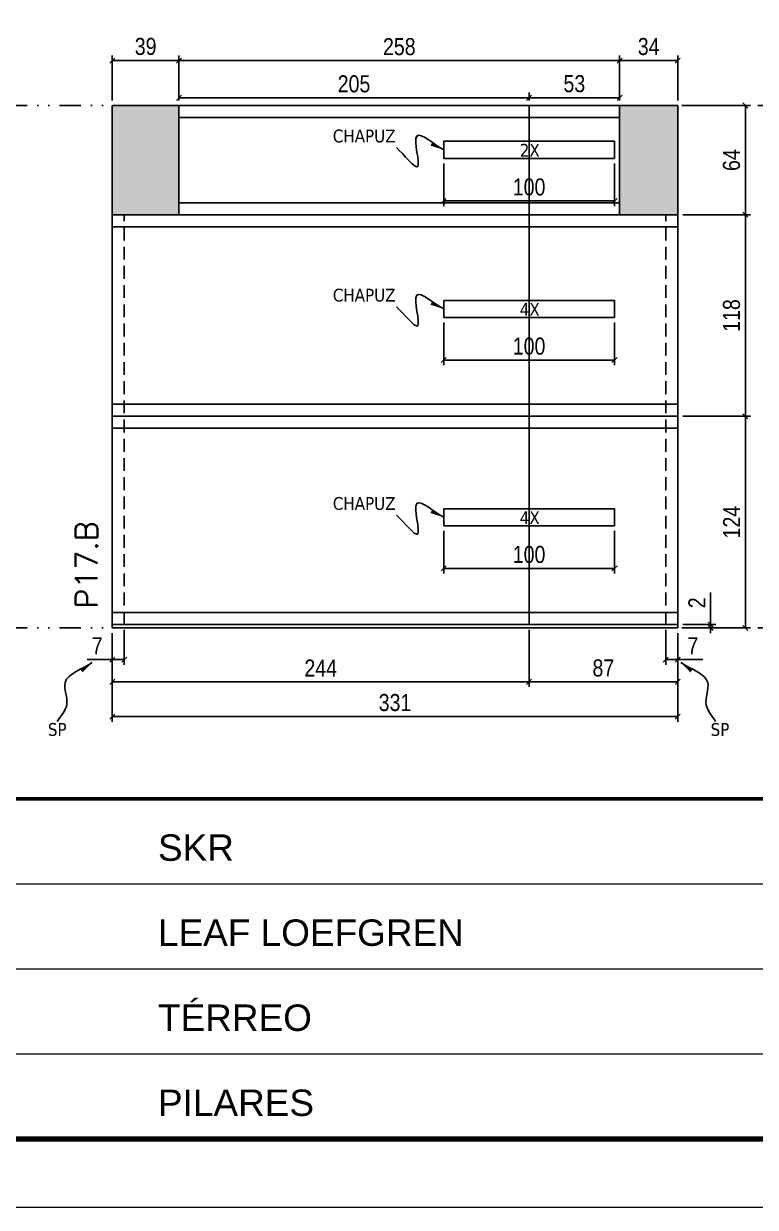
# Model space of a CAD drawing. Extents: x 14400 to 27878, y -21631 to 6985.
# Drawn here: x 19802 to 20230, y 192 to 885 of the extents above; entities that cross this region are included whole.
import ezdxf

# ---------------------------------------------------------------- set-up
doc = ezdxf.new("R2010")
doc.units = 0
for name, pattern in [('CONTINUO', [0]), ('DASHED', [0.75, 0.5, -0.25]), ('DIVIDE2', [0.625, 0.25, -0.125, 0, -0.125, 0, -0.125]), ('HIDDEN', [0.375, 0.25, -0.125])]:
    doc.linetypes.add(name, pattern=pattern)
for name, color, linetype in [('COTA', 241, 'Continuous'), ('Nível', 160, 'Continuous'), ('Painéis', 200, 'Continuous'), ('SARR_2.2x10', 60, 'Continuous'), ('SARR_2.2x7', 40, 'Continuous'), ('Sarrafo de Pressão', 42, 'HIDDEN'), ('texto', 7, 'Continuous')]:
    doc.layers.add(name, color=color, linetype=linetype)
for name, color, linetype, lineweight in [('Folhas', 255, 'Continuous', 9), ('SARRAFO DE PRESSAO', 251, 'DASHED', 9), ('Texto Seção', 7, 'Continuous', 15)]:
    doc.layers.add(name, color=color, linetype=linetype, lineweight=lineweight)
doc.styles.add('ARIAL', font='arial.ttf')
doc.styles.add('COTA TECNICA', font='techl___.ttf', dxfattribs={"height": 10})
doc.styles.add('COTA TECNICA-50', font='techl___.ttf', dxfattribs={"height": 10})
doc.styles.add('REGUA-120', font='ROMANS.shx', dxfattribs={"height": 15})
doc.styles.get("Standard").update_dxf_attribs({"font": 'arial.ttf'})
doc.dimstyles.new('COTA PAINEL-50', dxfattribs={"dimtxt": 10, "dimasz": 3, "dimexe": 3, "dimexo": 3, "dimgap": 3, "dimtad": 1, "dimdec": 1, "dimzin": 12, "dimdsep": 46, "dimtxsty": 'COTA TECNICA-50', "dimblk1": 'OBLIQUE', "dimblk2": 'OBLIQUE', "dimsah": 1, "dimcen": 0.9, "dimclrd": 4, "dimclre": 4, "dimclrt": 240, "dimadec": 1, "dimazin": 3, "dimtfac": 1, "dimtdec": 1, "dimtmove": 0, "dimatfit": 3, "dimfxl": 1, "dimtolj": 1, "dimtzin": 12, "dimarcsym": 0})
doc.dimstyles.new('PAINEL', dxfattribs={"dimtxt": 10, "dimasz": 3, "dimexe": 3, "dimexo": 3, "dimgap": 3, "dimtad": 1, "dimdec": 1, "dimzin": 12, "dimdsep": 46, "dimtxsty": 'COTA TECNICA', "dimblk1": 'OBLIQUE', "dimblk2": 'OBLIQUE', "dimsah": 1, "dimcen": 0.9, "dimclrd": 4, "dimclre": 4, "dimclrt": 240, "dimadec": 1, "dimazin": 3, "dimtfac": 1, "dimtdec": 1, "dimtmove": 0, "dimatfit": 3, "dimfxl": 1, "dimtolj": 1, "dimtzin": 12, "dimarcsym": 0})
doc.dimstyles.get("Standard").update_dxf_attribs({"dimtxt": 0.18, "dimasz": 0.18, "dimexe": 0.18, "dimexo": 0.0625, "dimgap": 0.09, "dimtad": 0, "dimtih": 1, "dimtoh": 1, "dimdec": 4, "dimzin": 0, "dimdsep": 46, "dimtxsty": 'Standard', "dimcen": 0.09, "dimadec": 0, "dimazin": 0, "dimtfac": 1, "dimtdec": 4, "dimtofl": 0, "dimtmove": 0, "dimatfit": 3, "dimfxl": 1, "dimtolj": 1, "dimtzin": 0, "dimarcsym": 0})

# ---------------------------------------------------------------- blocks, each defined once
blk = doc.blocks.new('9999999999')
at = {"color": 30, "linetype": 'CONTINUO'}
for p, q in [((98564.56, 34379.64), (99583.98, 34379.64)), ((98564.56, 34329.83), (99487.98, 34329.83)), ((98564.56, 34280.02), (99487.98, 34280.02))]:
    blk.add_line(p, q, dxfattribs=at)
at = {"color": 30, "linetype": 'CONTINUO', "const_width": 2}
blk.add_lwpolyline([(99583.98, 34230.21), (99583.98, 34414.45, 0.414214), (99568.98, 34429.45), (98228.98, 34429.45, 0.414214), (98213.98, 34414.45), (98213.98, 34245.21, 0.414214), (98228.98, 34230.21), (99583.98, 34230.21)], format="xyb", dxfattribs=at)
at = {"layer": 'Folhas'}
blk.add_lwpolyline([(98138.98, 34190.21), (99623.98, 34190.21), (99623.98, 35240.21), (98138.98, 35240.21)], close=True, dxfattribs=at)
at = {"layer": 'Folhas', "color": 30, "const_width": 3}
blk.add_lwpolyline([(98213.98, 34230.21), (99583.98, 34230.21), (99583.98, 35200.21), (98213.98, 35200.21)], close=True, dxfattribs=at)
at = {"color": 7, "linetype": 'Continuous', "ltscale": 5, "style": 'ARIAL'}
for s, height, p in [('SKR', 15.483, (98837.68, 34393.13)), ('LEAF LOEFGREN', 15.4829, (98837.68, 34343.32)), ('TÉRREO', 15.483, (98837.68, 34293.51)), ('PILARES', 15.483, (98837.68, 34243.7))]:
    blk.add_text(s, height=height, dxfattribs=at).set_placement(p)
blk = doc.blocks.new('_Oblique')
at = {"color": 0, "linetype": 'ByBlock', "lineweight": -2}
blk.add_line((-0.5, -0.5), (0.5, 0.5), dxfattribs=at)
blk = doc.blocks.new('*D2078')
at = {"layer": 'COTA', "color": 4, "lineweight": -2, "transparency": 16777216}
for p, q in [((19853.94, 528.13), (19853.94, 509.62)), ((19860.94, 530.13), (19860.94, 509.62)), ((19853.94, 512.62), (19839.21, 512.62)), ((19860.94, 512.62), (19853.94, 512.62))]:
    blk.add_line(p, q, dxfattribs=at)
at = {"layer": 'Defpoints', "color": 0, "transparency": 16777216}
for p in [(19853.94, 531.13), (19860.94, 533.13), (19853.94, 512.62)]:
    blk.add_point(p, dxfattribs=at)
at = {"layer": 'COTA', "color": 4, "lineweight": -2, "transparency": 16777216, "xscale": 3, "yscale": 3, "zscale": 3, "rotation": 180}
blk.add_blockref('_Oblique', (19853.94, 512.62), dxfattribs=at)
at = {"layer": 'COTA', "color": 4, "lineweight": -2, "transparency": 16777216, "xscale": 3, "yscale": 3, "zscale": 3}
blk.add_blockref('_Oblique', (19860.94, 512.62), dxfattribs=at)
at = {"layer": 'COTA', "color": 240, "transparency": 16777216, "insert": (19845.08, 520.7), "char_height": 10, "attachment_point": 5, "style": 'COTA TECNICA-50'}
blk.add_mtext('\\A1;7', dxfattribs=at)
blk = doc.blocks.new('*D2079')
at = {"layer": 'COTA', "color": 4, "lineweight": -2, "transparency": 16777216}
for p, q in [((20177.94, 530.13), (20177.94, 509.62)), ((20184.94, 528.13), (20184.94, 509.62)), ((20177.94, 512.62), (20184.94, 512.62)), ((20184.94, 512.62), (20199.67, 512.62))]:
    blk.add_line(p, q, dxfattribs=at)
at = {"layer": 'Defpoints', "color": 0, "transparency": 16777216}
for p in [(20177.94, 533.13), (20184.94, 531.13), (20184.94, 512.62)]:
    blk.add_point(p, dxfattribs=at)
at = {"layer": 'COTA', "color": 4, "lineweight": -2, "transparency": 16777216, "xscale": 3, "yscale": 3, "zscale": 3, "rotation": 180}
blk.add_blockref('_Oblique', (20177.94, 512.62), dxfattribs=at)
at = {"layer": 'COTA', "color": 4, "lineweight": -2, "transparency": 16777216, "xscale": 3, "yscale": 3, "zscale": 3}
blk.add_blockref('_Oblique', (20184.94, 512.62), dxfattribs=at)
at = {"layer": 'COTA', "color": 240, "transparency": 16777216, "insert": (20193.81, 520.7), "char_height": 10, "attachment_point": 5, "style": 'COTA TECNICA-50'}
blk.add_mtext('\\A1;7', dxfattribs=at)
blk = doc.blocks.new('*D2080')
at = {"layer": 'COTA', "color": 4, "lineweight": -2, "transparency": 16777216}
for p, q in [((20204.2, 533.13), (20204.2, 551.94)), ((20187.94, 533.13), (20207.2, 533.13)), ((20187.94, 531.13), (20207.2, 531.13)), ((20204.2, 531.13), (20204.2, 533.13)), ((20204.2, 531.13), (20204.2, 528.13))]:
    blk.add_line(p, q, dxfattribs=at)
at = {"layer": 'Defpoints', "color": 0, "transparency": 16777216}
for p in [(20184.94, 533.13), (20184.94, 531.13), (20204.2, 531.13)]:
    blk.add_point(p, dxfattribs=at)
at = {"layer": 'COTA', "color": 4, "lineweight": -2, "transparency": 16777216, "xscale": 3, "yscale": 3, "zscale": 3}
for p, rotation in [((20204.2, 533.13), 270), ((20204.2, 531.13), 90)]:
    blk.add_blockref('_Oblique', p, dxfattribs=dict(at, rotation=rotation))
at = {"layer": 'COTA', "color": 240, "transparency": 16777216, "insert": (20196.2, 545.88), "char_height": 10, "attachment_point": 5, "rotation": 90, "style": 'COTA TECNICA-50'}
blk.add_mtext('\\A1;2', dxfattribs=at)
blk = doc.blocks.new('*D2081')
at = {"layer": 'COTA', "color": 4, "lineweight": -2, "transparency": 16777216}
for p, q in [((19853.94, 528.13), (19853.94, 496.58)), ((20097.94, 530.13), (20097.94, 496.58)), ((19853.94, 499.58), (20097.94, 499.58))]:
    blk.add_line(p, q, dxfattribs=at)
at = {"layer": 'Defpoints', "color": 0, "transparency": 16777216}
for p in [(19853.94, 531.13), (20097.94, 533.13), (20097.94, 499.58)]:
    blk.add_point(p, dxfattribs=at)
at = {"layer": 'COTA', "color": 4, "lineweight": -2, "transparency": 16777216, "xscale": 3, "yscale": 3, "zscale": 3, "rotation": 180}
blk.add_blockref('_Oblique', (19853.94, 499.58), dxfattribs=at)
at = {"layer": 'COTA', "color": 4, "lineweight": -2, "transparency": 16777216, "xscale": 3, "yscale": 3, "zscale": 3}
blk.add_blockref('_Oblique', (20097.94, 499.58), dxfattribs=at)
at = {"layer": 'COTA', "color": 240, "transparency": 16777216, "insert": (19975.94, 507.65), "char_height": 10, "attachment_point": 5, "style": 'COTA TECNICA-50'}
blk.add_mtext('\\A1;244', dxfattribs=at)
blk = doc.blocks.new('*D2082')
at = {"layer": 'COTA', "color": 4, "lineweight": -2, "transparency": 16777216}
for p, q in [((20097.94, 530.13), (20097.94, 496.58)), ((20184.94, 528.13), (20184.94, 496.58)), ((20097.94, 499.58), (20184.94, 499.58))]:
    blk.add_line(p, q, dxfattribs=at)
at = {"layer": 'Defpoints', "color": 0, "transparency": 16777216}
for p in [(20097.94, 533.13), (20184.94, 531.13), (20184.94, 499.58)]:
    blk.add_point(p, dxfattribs=at)
at = {"layer": 'COTA', "color": 4, "lineweight": -2, "transparency": 16777216, "xscale": 3, "yscale": 3, "zscale": 3, "rotation": 180}
blk.add_blockref('_Oblique', (20097.94, 499.58), dxfattribs=at)
at = {"layer": 'COTA', "color": 4, "lineweight": -2, "transparency": 16777216, "xscale": 3, "yscale": 3, "zscale": 3}
blk.add_blockref('_Oblique', (20184.94, 499.58), dxfattribs=at)
at = {"layer": 'COTA', "color": 240, "transparency": 16777216, "insert": (20141.44, 507.67), "char_height": 10, "attachment_point": 5, "style": 'COTA TECNICA-50'}
blk.add_mtext('\\A1;87', dxfattribs=at)
blk = doc.blocks.new('*D2083')
at = {"layer": 'COTA', "color": 4, "linetype": 'ByBlock', "lineweight": -2, "transparency": 16777216}
for p, q in [((20047.94, 587.98), (20047.94, 563.05)), ((20147.94, 587.98), (20147.94, 563.05)), ((20147.94, 566.05), (20047.94, 566.05))]:
    blk.add_line(p, q, dxfattribs=at)
at = {"layer": 'Defpoints', "color": 0, "linetype": 'ByBlock', "transparency": 16777216}
for p in [(20047.94, 590.98), (20147.94, 590.98), (20047.94, 566.05)]:
    blk.add_point(p, dxfattribs=at)
at = {"layer": 'COTA', "color": 4, "linetype": 'ByBlock', "lineweight": -2, "transparency": 16777216, "xscale": 3, "yscale": 3, "zscale": 3, "rotation": 180}
blk.add_blockref('_Oblique', (20047.94, 566.05), dxfattribs=at)
at = {"layer": 'COTA', "color": 4, "linetype": 'ByBlock', "lineweight": -2, "transparency": 16777216, "xscale": 3, "yscale": 3, "zscale": 3}
blk.add_blockref('_Oblique', (20147.94, 566.05), dxfattribs=at)
at = {"layer": 'COTA', "color": 240, "linetype": 'ByBlock', "transparency": 16777216, "insert": (20097.94, 574.15), "char_height": 10, "attachment_point": 5, "style": 'COTA TECNICA'}
blk.add_mtext('\\A1;100', dxfattribs=at)
blk = doc.blocks.new('*D2084')
at = {"layer": 'COTA', "color": 4, "lineweight": -2, "transparency": 16777216}
for p, q in [((20187.94, 655.13), (20227.58, 655.13)), ((20224.58, 531.13), (20224.58, 655.13)), ((20187.94, 531.13), (20227.58, 531.13))]:
    blk.add_line(p, q, dxfattribs=at)
at = {"layer": 'Defpoints', "color": 0, "transparency": 16777216}
for p in [(20184.94, 655.13), (20224.58, 655.13), (20184.94, 531.13)]:
    blk.add_point(p, dxfattribs=at)
at = {"layer": 'COTA', "color": 4, "lineweight": -2, "transparency": 16777216, "xscale": 3, "yscale": 3, "zscale": 3}
for p, rotation in [((20224.58, 655.13), 90), ((20224.58, 531.13), 270)]:
    blk.add_blockref('_Oblique', p, dxfattribs=dict(at, rotation=rotation))
at = {"layer": 'COTA', "color": 240, "transparency": 16777216, "insert": (20216.51, 593.13), "char_height": 10, "attachment_point": 5, "rotation": 90, "style": 'COTA TECNICA'}
blk.add_mtext('\\A1;124', dxfattribs=at)
blk = doc.blocks.new('*D2091')
at = {"layer": 'COTA', "color": 4, "lineweight": -2, "transparency": 16777216}
for p, q in [((19853.94, 528.13), (19853.94, 476.21)), ((20184.94, 528.13), (20184.94, 476.21)), ((19853.94, 479.21), (20184.94, 479.21))]:
    blk.add_line(p, q, dxfattribs=at)
at = {"layer": 'Defpoints', "color": 0, "transparency": 16777216}
for p in [(19853.94, 531.13), (20184.94, 531.13), (20184.94, 479.21)]:
    blk.add_point(p, dxfattribs=at)
at = {"layer": 'COTA', "color": 4, "lineweight": -2, "transparency": 16777216, "xscale": 3, "yscale": 3, "zscale": 3, "rotation": 180}
blk.add_blockref('_Oblique', (19853.94, 479.21), dxfattribs=at)
at = {"layer": 'COTA', "color": 4, "lineweight": -2, "transparency": 16777216, "xscale": 3, "yscale": 3, "zscale": 3}
blk.add_blockref('_Oblique', (20184.94, 479.21), dxfattribs=at)
at = {"layer": 'COTA', "color": 240, "transparency": 16777216, "insert": (20019.44, 487.42), "char_height": 10, "attachment_point": 5, "style": 'COTA TECNICA'}
blk.add_mtext('\\A1;331', dxfattribs=at)
blk = doc.blocks.new('*D2217')
at = {"layer": 'COTA', "color": 4, "lineweight": -2, "transparency": 16777216}
for p, q in [((20187.94, 773.13), (20227.58, 773.13)), ((20224.58, 655.13), (20224.58, 773.13)), ((20187.94, 655.13), (20227.58, 655.13))]:
    blk.add_line(p, q, dxfattribs=at)
at = {"layer": 'Defpoints', "color": 0, "transparency": 16777216}
for p in [(20184.94, 773.13), (20224.58, 773.13), (20184.94, 655.13)]:
    blk.add_point(p, dxfattribs=at)
at = {"layer": 'COTA', "color": 4, "lineweight": -2, "transparency": 16777216, "xscale": 3, "yscale": 3, "zscale": 3}
for p, rotation in [((20224.58, 773.13), 90), ((20224.58, 655.13), 270)]:
    blk.add_blockref('_Oblique', p, dxfattribs=dict(at, rotation=rotation))
at = {"layer": 'COTA', "color": 240, "transparency": 16777216, "insert": (20216.49, 714.13), "char_height": 10, "attachment_point": 5, "rotation": 90, "style": 'COTA TECNICA'}
blk.add_mtext('\\A1;118', dxfattribs=at)
blk = doc.blocks.new('*D2218')
at = {"layer": 'COTA', "color": 4, "lineweight": -2, "transparency": 16777216}
for p, q in [((19853.94, 840.13), (19853.94, 866.4)), ((19892.94, 863.4), (19853.94, 863.4)), ((19892.94, 840.13), (19892.94, 866.4))]:
    blk.add_line(p, q, dxfattribs=at)
at = {"layer": 'Defpoints', "color": 0, "transparency": 16777216}
for p in [(19853.94, 863.4), (19853.94, 837.13), (19892.94, 837.13)]:
    blk.add_point(p, dxfattribs=at)
at = {"layer": 'COTA', "color": 4, "lineweight": -2, "transparency": 16777216, "xscale": 3, "yscale": 3, "zscale": 3, "rotation": 180}
blk.add_blockref('_Oblique', (19853.94, 863.4), dxfattribs=at)
at = {"layer": 'COTA', "color": 4, "lineweight": -2, "transparency": 16777216, "xscale": 3, "yscale": 3, "zscale": 3}
blk.add_blockref('_Oblique', (19892.94, 863.4), dxfattribs=at)
at = {"layer": 'COTA', "color": 240, "transparency": 16777216, "insert": (19873.44, 871.65), "char_height": 10, "attachment_point": 5, "style": 'COTA TECNICA'}
blk.add_mtext('\\A1;39', dxfattribs=at)
blk = doc.blocks.new('*D2219')
at = {"layer": 'COTA', "color": 4, "lineweight": -2, "transparency": 16777216}
for p, q in [((19892.94, 840.13), (19892.94, 866.4)), ((20150.94, 863.4), (19892.94, 863.4)), ((20150.94, 840.13), (20150.94, 866.4))]:
    blk.add_line(p, q, dxfattribs=at)
at = {"layer": 'Defpoints', "color": 0, "transparency": 16777216}
for p in [(19892.94, 863.4), (19892.94, 837.13), (20150.94, 837.13)]:
    blk.add_point(p, dxfattribs=at)
at = {"layer": 'COTA', "color": 4, "lineweight": -2, "transparency": 16777216, "xscale": 3, "yscale": 3, "zscale": 3, "rotation": 180}
blk.add_blockref('_Oblique', (19892.94, 863.4), dxfattribs=at)
at = {"layer": 'COTA', "color": 4, "lineweight": -2, "transparency": 16777216, "xscale": 3, "yscale": 3, "zscale": 3}
blk.add_blockref('_Oblique', (20150.94, 863.4), dxfattribs=at)
at = {"layer": 'COTA', "color": 240, "transparency": 16777216, "insert": (20021.94, 871.53), "char_height": 10, "attachment_point": 5, "style": 'COTA TECNICA'}
blk.add_mtext('\\A1;258', dxfattribs=at)
blk = doc.blocks.new('*D2220')
at = {"layer": 'COTA', "color": 4, "lineweight": -2, "transparency": 16777216}
for p, q in [((20150.94, 840.13), (20150.94, 866.4)), ((20150.94, 863.4), (20184.94, 863.4)), ((20184.94, 840.13), (20184.94, 866.4))]:
    blk.add_line(p, q, dxfattribs=at)
at = {"layer": 'Defpoints', "color": 0, "transparency": 16777216}
for p in [(20184.94, 863.4), (20150.94, 837.13), (20184.94, 837.13)]:
    blk.add_point(p, dxfattribs=at)
at = {"layer": 'COTA', "color": 4, "lineweight": -2, "transparency": 16777216, "xscale": 3, "yscale": 3, "zscale": 3, "rotation": 180}
blk.add_blockref('_Oblique', (20150.94, 863.4), dxfattribs=at)
at = {"layer": 'COTA', "color": 4, "lineweight": -2, "transparency": 16777216, "xscale": 3, "yscale": 3, "zscale": 3}
blk.add_blockref('_Oblique', (20184.94, 863.4), dxfattribs=at)
at = {"layer": 'COTA', "color": 240, "transparency": 16777216, "insert": (20167.94, 871.62), "char_height": 10, "attachment_point": 5, "style": 'COTA TECNICA'}
blk.add_mtext('\\A1;34', dxfattribs=at)
blk = doc.blocks.new('*D2221')
at = {"layer": 'COTA', "color": 4, "lineweight": -2, "transparency": 16777216}
for p, q in [((19892.94, 840.13), (19892.94, 844.63)), ((19892.94, 841.63), (20097.94, 841.63)), ((20097.94, 840.13), (20097.94, 844.63))]:
    blk.add_line(p, q, dxfattribs=at)
at = {"layer": 'Defpoints', "color": 0, "transparency": 16777216}
for p in [(20097.94, 841.63), (19892.94, 837.13), (20097.94, 837.13)]:
    blk.add_point(p, dxfattribs=at)
at = {"layer": 'COTA', "color": 4, "lineweight": -2, "transparency": 16777216, "xscale": 3, "yscale": 3, "zscale": 3, "rotation": 180}
blk.add_blockref('_Oblique', (19892.94, 841.63), dxfattribs=at)
at = {"layer": 'COTA', "color": 4, "lineweight": -2, "transparency": 16777216, "xscale": 3, "yscale": 3, "zscale": 3}
blk.add_blockref('_Oblique', (20097.94, 841.63), dxfattribs=at)
at = {"layer": 'COTA', "color": 240, "transparency": 16777216, "insert": (19995.44, 849.74), "char_height": 10, "attachment_point": 5, "style": 'COTA TECNICA'}
blk.add_mtext('\\A1;205', dxfattribs=at)
blk = doc.blocks.new('*D2222')
at = {"layer": 'COTA', "color": 4, "lineweight": -2, "transparency": 16777216}
for p, q in [((20097.94, 840.13), (20097.94, 844.63)), ((20097.94, 841.63), (20150.94, 841.63)), ((20150.94, 840.13), (20150.94, 844.63))]:
    blk.add_line(p, q, dxfattribs=at)
at = {"layer": 'Defpoints', "color": 0, "transparency": 16777216}
for p in [(20150.94, 841.63), (20097.94, 837.13), (20150.94, 837.13)]:
    blk.add_point(p, dxfattribs=at)
at = {"layer": 'COTA', "color": 4, "lineweight": -2, "transparency": 16777216, "xscale": 3, "yscale": 3, "zscale": 3, "rotation": 180}
blk.add_blockref('_Oblique', (20097.94, 841.63), dxfattribs=at)
at = {"layer": 'COTA', "color": 4, "lineweight": -2, "transparency": 16777216, "xscale": 3, "yscale": 3, "zscale": 3}
blk.add_blockref('_Oblique', (20150.94, 841.63), dxfattribs=at)
at = {"layer": 'COTA', "color": 240, "transparency": 16777216, "insert": (20124.44, 849.85), "char_height": 10, "attachment_point": 5, "style": 'COTA TECNICA'}
blk.add_mtext('\\A1;53', dxfattribs=at)
blk = doc.blocks.new('*D2223')
at = {"layer": 'COTA', "color": 4, "lineweight": -2, "transparency": 16777216}
for p, q in [((20187.94, 837.13), (20227.58, 837.13)), ((20224.58, 773.13), (20224.58, 837.13)), ((20187.94, 773.13), (20227.58, 773.13))]:
    blk.add_line(p, q, dxfattribs=at)
at = {"layer": 'Defpoints', "color": 0, "transparency": 16777216}
for p in [(20184.94, 837.13), (20224.58, 837.13), (20184.94, 773.13)]:
    blk.add_point(p, dxfattribs=at)
at = {"layer": 'COTA', "color": 4, "lineweight": -2, "transparency": 16777216, "xscale": 3, "yscale": 3, "zscale": 3}
for p, rotation in [((20224.58, 837.13), 90), ((20224.58, 773.13), 270)]:
    blk.add_blockref('_Oblique', p, dxfattribs=dict(at, rotation=rotation))
at = {"layer": 'COTA', "color": 240, "transparency": 16777216, "insert": (20216.48, 805.13), "char_height": 10, "attachment_point": 5, "rotation": 90, "style": 'COTA TECNICA'}
blk.add_mtext('\\A1;64', dxfattribs=at)
blk = doc.blocks.new('*D2224')
at = {"layer": 'COTA', "color": 4, "linetype": 'ByBlock', "lineweight": -2, "transparency": 16777216}
for p, q in [((20047.94, 709.98), (20047.94, 685.05)), ((20147.94, 709.98), (20147.94, 685.05)), ((20147.94, 688.05), (20047.94, 688.05))]:
    blk.add_line(p, q, dxfattribs=at)
at = {"layer": 'Defpoints', "color": 0, "linetype": 'ByBlock', "transparency": 16777216}
for p in [(20047.94, 712.98), (20147.94, 712.98), (20047.94, 688.05)]:
    blk.add_point(p, dxfattribs=at)
at = {"layer": 'COTA', "color": 4, "linetype": 'ByBlock', "lineweight": -2, "transparency": 16777216, "xscale": 3, "yscale": 3, "zscale": 3, "rotation": 180}
blk.add_blockref('_Oblique', (20047.94, 688.05), dxfattribs=at)
at = {"layer": 'COTA', "color": 4, "linetype": 'ByBlock', "lineweight": -2, "transparency": 16777216, "xscale": 3, "yscale": 3, "zscale": 3}
blk.add_blockref('_Oblique', (20147.94, 688.05), dxfattribs=at)
at = {"layer": 'COTA', "color": 240, "linetype": 'ByBlock', "transparency": 16777216, "insert": (20097.94, 696.15), "char_height": 10, "attachment_point": 5, "style": 'COTA TECNICA'}
blk.add_mtext('\\A1;100', dxfattribs=at)
blk = doc.blocks.new('*D2225')
at = {"layer": 'COTA', "color": 4, "linetype": 'ByBlock', "lineweight": -2, "transparency": 16777216}
for p, q in [((20047.94, 803.17), (20047.94, 778.24)), ((20147.94, 803.17), (20147.94, 778.24)), ((20147.94, 781.24), (20047.94, 781.24))]:
    blk.add_line(p, q, dxfattribs=at)
at = {"layer": 'Defpoints', "color": 0, "linetype": 'ByBlock', "transparency": 16777216}
for p in [(20047.94, 806.17), (20147.94, 806.17), (20047.94, 781.24)]:
    blk.add_point(p, dxfattribs=at)
at = {"layer": 'COTA', "color": 4, "linetype": 'ByBlock', "lineweight": -2, "transparency": 16777216, "xscale": 3, "yscale": 3, "zscale": 3, "rotation": 180}
blk.add_blockref('_Oblique', (20047.94, 781.24), dxfattribs=at)
at = {"layer": 'COTA', "color": 4, "linetype": 'ByBlock', "lineweight": -2, "transparency": 16777216, "xscale": 3, "yscale": 3, "zscale": 3}
blk.add_blockref('_Oblique', (20147.94, 781.24), dxfattribs=at)
at = {"layer": 'COTA', "color": 240, "linetype": 'ByBlock', "transparency": 16777216, "insert": (20097.94, 789.34), "char_height": 10, "attachment_point": 5, "style": 'COTA TECNICA'}
blk.add_mtext('\\A1;100', dxfattribs=at)

msp = doc.modelspace()

# ---------------------------------------------------------------- hatches: boundary and pattern name
at = {"layer": 'COTA'}
h = msp.add_hatch(dxfattribs=at)
h.set_pattern_fill('AR-CONC', color=256, scale=0.03)
h.set_pattern_definition([(50, (0, 126), (5.4655401, -0.4781726), [0.5715, -6.2865]), (355, (0, 126), (-1.0573026, 5.7317054), [0.4572, -5.0292175]), (100.451445, (0.4555, 125.96), (4.4082374, 5.2535326), [0.4857003, -5.3427073]), (46.1842, (0, 127.524), (8.1323712, -1.2612698), [0.85725, -9.42975]), (96.635558, (0.678, 127.419), (7.122124, 7.4227837), [0.7285507, -8.0140682]), (351.18415, (0, 127.524), (7.122124, 7.4227837), [0.685799, -7.543792]), (21, (0.762, 127.143), (4.5484317, -3.0679559), [0.5715, -6.2865]), (326, (0.762, 127.143), (1.8540609, 5.525639), [0.4572, -5.0292]), (71.451445, (1.141, 126.8873), (6.4024926, 2.457683), [0.4857003, -5.3426981]), (37.5, (0, 126), (0.0926581, 2.53665117), [0, -4.96824, 0, -5.1054, 0, -5.04825]), (7.5, (0, 126), (2.00458988, 3.00541724), [0, -2.91084, 0, -4.85394, 0, -1.92405]), (327.5, (-1.6993, 126), (4.06771786, -0.17186232), [0, -1.905, 0, -5.9436, 0, -7.8867]), (317.5, (-2.4613, 126), (4.44387544, 0.7627947), [0, -2.4765, 0, -3.94716, 0, -5.6007])])
h.paths.add_polyline_path([(19892.94, 837.13), (19853.94, 837.13), (19853.94, 773.13), (19892.94, 773.13), (19892.94, 781.13)])
h.paths.add_polyline_path([(20184.94, 837.13), (20150.94, 837.13), (20150.94, 781.13), (20150.94, 773.13), (20184.94, 773.13)])

# ---------------------------------------------------------------- linework, layer by layer
for p, q in [((19853.94, 837.13), (19853.94, 773.13)), ((19892.94, 837.13), (19853.94, 837.13)), ((20184.94, 837.13), (20150.94, 837.13)), ((20184.94, 773.13), (20184.94, 837.13))]:
    msp.add_line(p, q, dxfattribs=at)
at = {"layer": 'Nível', "color": 4, "linetype": 'DIVIDE2', "ltscale": 50}
for p, q in [((19256.97, 837.13), (20626.97, 837.13)), ((19256.97, 531.13), (20626.97, 531.13))]:
    msp.add_line(p, q, dxfattribs=at)
at = {"layer": 'Painéis'}
for p, q in [((20097.94, 837.13), (20097.94, 533.13)), ((19892.94, 781.13), (19892.94, 773.13)), ((19853.94, 773.13), (19853.94, 533.13)), ((19853.94, 773.13), (19892.94, 773.13)), ((20150.94, 773.13), (20184.94, 773.13)), ((20184.94, 533.13), (20184.94, 773.13)), ((19853.94, 655.13), (20184.94, 655.13)), ((19853.94, 533.13), (20184.94, 533.13))]:
    msp.add_line(p, q, dxfattribs=at)
for points in [[(19892.94, 837.13), (20150.94, 837.13), (20150.94, 773.13), (19892.94, 773.13)], [(20184.94, 531.13), (19853.94, 531.13), (19853.94, 533.13), (20184.94, 533.13)]]:
    msp.add_lwpolyline(points, close=True, dxfattribs=at)
at = {"layer": 'SARR_2.2x10'}
for points in [[(20047.94, 816.17), (20147.94, 816.17), (20147.94, 806.17), (20047.94, 806.17)], [(20047.94, 722.98), (20147.94, 722.98), (20147.94, 712.98), (20047.94, 712.98)], [(20047.94, 600.98), (20147.94, 600.98), (20147.94, 590.98), (20047.94, 590.98)]]:
    msp.add_lwpolyline(points, close=True, dxfattribs=at)
at = {"layer": 'SARR_2.2x7'}
for p, q in [((19892.94, 830.13), (20150.94, 830.13)), ((19892.94, 780.13), (20150.94, 780.13)), ((19853.94, 766.13), (20097.94, 766.13)), ((20097.94, 766.13), (20184.94, 766.13)), ((19853.94, 662.13), (20097.94, 662.13)), ((20097.94, 662.13), (20184.94, 662.13)), ((19853.94, 648.13), (20097.94, 648.13)), ((20097.94, 648.13), (20184.94, 648.13)), ((19853.94, 540.13), (20097.94, 540.13)), ((20097.94, 540.13), (20184.94, 540.13))]:
    msp.add_line(p, q, dxfattribs=at)
at = {"layer": 'Sarrafo de Pressão', "ltscale": 30}
for p, q in [((19860.94, 533.13), (19860.94, 773.13)), ((20177.94, 533.13), (20177.94, 773.13))]:
    msp.add_line(p, q, dxfattribs=at)

# ---------------------------------------------------------------- block references
at = {"layer": 'SARRAFO DE PRESSAO', "color": 6, "linetype": 'ByBlock'}
msp.add_blockref('9999999999', (-78957.01, -33998.35), dxfattribs=at)

# ---------------------------------------------------------------- texts
at = {"layer": 'texto', "color": 0, "char_height": 7.5, "attachment_point": 5}
for s, insert in [('{\\fTahoma|b0|i0|c0|p34;\\C4;CHAPUZ}', (20001.39, 819.18)), ('{\\fTahoma|b0|i0|c0|p34;\\C4;2X}', (20098.33, 810.88)), ('{\\fTahoma|b0|i0|c0|p34;\\C4;CHAPUZ}', (20001.39, 725.99)), ('{\\fTahoma|b0|i0|c0|p34;\\C4;4X}', (20098.33, 717.69)), ('{\\fTahoma|b0|i0|c0|p34;\\C4;CHAPUZ}', (20001.39, 603.99)), ('{\\fTahoma|b0|i0|c0|p34;\\C4;4X}', (20098.33, 595.69)), ('{\\fTahoma|b0|i0|c0|p34;\\C4;SP}', (19821.69, 471.64)), ('{\\fTahoma|b0|i0|c0|p34;\\C4;SP}', (20209.72, 471.64))]:
    msp.add_mtext(s, dxfattribs=dict(at, insert=insert))
at = {"layer": 'Texto Seção', "insert": (19845.32, 542.39), "char_height": 13, "width": 285.3299, "attachment_point": 7, "rotation": 90, "style": 'REGUA-120'}
msp.add_mtext('P17.B', dxfattribs=at)

# ---------------------------------------------------------------- dimensions: what is measured, and where the dimension line sits
at = {"layer": 'COTA'}
for base, p1, p2, dimstyle, picture, middle in [((19853.94, 863.4), (19892.94, 837.13), (19853.94, 837.13), 'PAINEL', '*D2218', (19873.44, 871.65)), ((19892.94, 863.4), (20150.94, 837.13), (19892.94, 837.13), 'PAINEL', '*D2219', (20021.94, 871.53)), ((20184.94, 863.4), (20150.94, 837.13), (20184.94, 837.13), 'PAINEL', '*D2220', (20167.94, 871.62)), ((20097.94, 841.63), (19892.94, 837.13), (20097.94, 837.13), 'PAINEL', '*D2221', (19995.44, 849.74)), ((20097.94, 499.58), (19853.94, 531.13), (20097.94, 533.13), 'COTA PAINEL-50', '*D2081', (19975.94, 507.65)), ((20184.94, 479.21), (19853.94, 531.13), (20184.94, 531.13), 'PAINEL', '*D2091', (20019.44, 487.42)), ((20184.94, 499.58), (20097.94, 533.13), (20184.94, 531.13), 'COTA PAINEL-50', '*D2082', (20141.44, 507.67)), ((20184.94, 512.62), (20177.94, 533.13), (20184.94, 531.13), 'COTA PAINEL-50', '*D2079', (20193.81, 520.7))]:
    dim = msp.add_linear_dim(base=base, p1=p1, p2=p2, dimstyle=dimstyle, dxfattribs=at)
    dim.commit()
    dim.dimension.update_dxf_attribs({"geometry": picture, "text_midpoint": middle})
dim = msp.add_linear_dim(base=(20150.94, 841.63), p1=(20097.94, 837.13), p2=(20150.94, 837.13), dimstyle='PAINEL', override={"dimtmove": 1}, dxfattribs=at)
dim.commit()
dim.dimension.update_dxf_attribs({"geometry": '*D2222', "text_midpoint": (20124.44, 849.85)})
for base, p1, p2, angle, dimstyle, picture, middle in [((20224.58, 837.13), (20184.94, 773.13), (20184.94, 837.13), 90, 'PAINEL', '*D2223', (20216.48, 805.13)), ((20224.58, 773.13), (20184.94, 655.13), (20184.94, 773.13), 90, 'PAINEL', '*D2217', (20216.49, 714.13)), ((20224.58, 655.13), (20184.94, 531.13), (20184.94, 655.13), 90, 'PAINEL', '*D2084', (20216.51, 593.13)), ((19853.94, 512.62), (19860.94, 533.13), (19853.94, 531.13), 180, 'COTA PAINEL-50', '*D2078', (19845.08, 520.7))]:
    dim = msp.add_linear_dim(base=base, p1=p1, p2=p2, angle=angle, dimstyle=dimstyle, dxfattribs=at)
    dim.commit()
    dim.dimension.update_dxf_attribs({"geometry": picture, "text_midpoint": middle})
at = {"layer": 'COTA', "linetype": 'ByBlock'}
for base, p1, p2, picture, middle in [((20047.94, 781.24), (20147.94, 806.17), (20047.94, 806.17), '*D2225', (20097.94, 789.34)), ((20047.94, 688.05), (20147.94, 712.98), (20047.94, 712.98), '*D2224', (20097.94, 696.15)), ((20047.94, 566.05), (20147.94, 590.98), (20047.94, 590.98), '*D2083', (20097.94, 574.15))]:
    dim = msp.add_linear_dim(base=base, p1=p1, p2=p2, dimstyle='PAINEL', dxfattribs=at)
    dim.commit()
    dim.dimension.update_dxf_attribs({"geometry": picture, "text_midpoint": middle})
at = {"layer": 'COTA'}
dim = msp.add_linear_dim(base=(20204.2, 531.13), p1=(20184.94, 533.13), p2=(20184.94, 531.13), angle=90, dimstyle='COTA PAINEL-50', dxfattribs=at)
dim.commit()
dim.dimension.update_dxf_attribs({"geometry": '*D2080', "text_midpoint": (20204.2, 545.88), "dimtype": 160})

# ---------------------------------------------------------------- leaders
at = {"layer": 'COTA', "path_type": 1}
for points in [[(20047.94, 811.17), (20032.16, 819.18), (20032.74, 801.31), (20020.31, 812.46)], [(20047.94, 717.98), (20032.16, 725.99), (20032.74, 708.12), (20020.31, 719.26)], [(20047.94, 595.98), (20032.16, 603.99), (20032.74, 586.12), (20020.31, 597.26)], [(19842.11, 510.95), (19826.33, 499.12), (19827.25, 486.11), (19821.7, 476.33)], [(20186.77, 510.95), (20202.56, 499.12), (20201.63, 486.11), (20207.18, 476.33)]]:
    msp.add_leader(points, dimstyle='Standard', override={"dimasz": 8}, dxfattribs=at)

doc.saveas('drawing.dxf')
